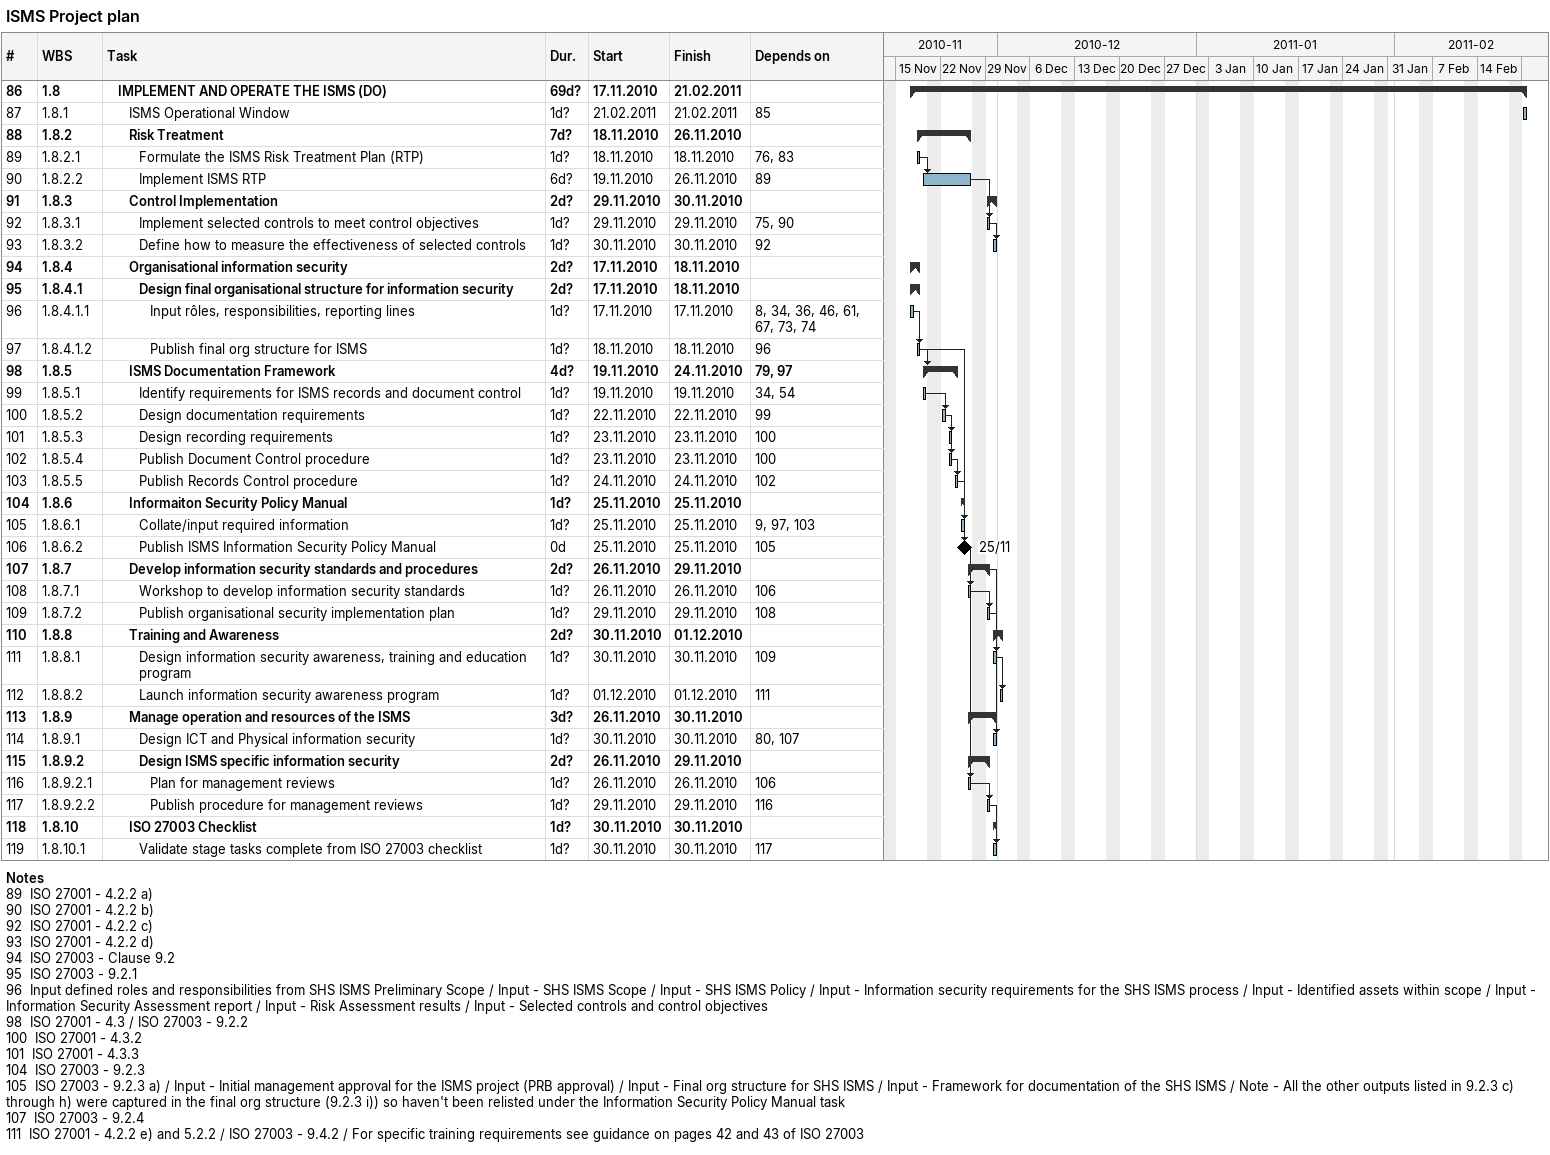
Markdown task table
ISMS Project plan

| ID | WBS | Task | Duration | Start | Finish | Predecessors |
|---|---|---|---|---|---|---|
| 86 | 1.8 | **IMPLEMENT AND OPERATE THE ISMS (DO)** | 69d? | 2010-11-17 | 2011-02-21 |  |
| 87 | 1.8.1 | ISMS Operational Window | 1d? | 2011-02-21 | 2011-02-21 | 85 |
| 88 | 1.8.2 | **Risk Treatment** | 7d? | 2010-11-18 | 2010-11-26 |  |
| 89 | 1.8.2.1 | Formulate the ISMS Risk Treatment Plan (RTP) | 1d? | 2010-11-18 | 2010-11-18 | 76, 83 |
| 90 | 1.8.2.2 | Implement ISMS RTP | 6d? | 2010-11-19 | 2010-11-26 | 89 |
| 91 | 1.8.3 | **Control Implementation** | 2d? | 2010-11-29 | 2010-11-30 |  |
| 92 | 1.8.3.1 | Implement selected controls to meet control objectives | 1d? | 2010-11-29 | 2010-11-29 | 75, 90 |
| 93 | 1.8.3.2 | Define how to measure the effectiveness of selected controls | 1d? | 2010-11-30 | 2010-11-30 | 92 |
| 94 | 1.8.4 | **Organisational information security** | 2d? | 2010-11-17 | 2010-11-18 |  |
| 95 | 1.8.4.1 | **Design final organisational structure for information security** | 2d? | 2010-11-17 | 2010-11-18 |  |
| 96 | 1.8.4.1.1 | Input rôles, responsibilities, reporting lines | 1d? | 2010-11-17 | 2010-11-17 | 8, 34, 36, 46, 61, 67, 73, 74 |
| 97 | 1.8.4.1.2 | Publish final org structure for ISMS | 1d? | 2010-11-18 | 2010-11-18 | 96 |
| 98 | 1.8.5 | **ISMS Documentation Framework** | 4d? | 2010-11-19 | 2010-11-24 | 79, 97 |
| 99 | 1.8.5.1 | Identify requirements for ISMS records and document control | 1d? | 2010-11-19 | 2010-11-19 | 34, 54 |
| 100 | 1.8.5.2 | Design documentation requirements | 1d? | 2010-11-22 | 2010-11-22 | 99 |
| 101 | 1.8.5.3 | Design recording requirements | 1d? | 2010-11-23 | 2010-11-23 | 100 |
| 102 | 1.8.5.4 | Publish Document Control procedure | 1d? | 2010-11-23 | 2010-11-23 | 100 |
| 103 | 1.8.5.5 | Publish Records Control procedure | 1d? | 2010-11-24 | 2010-11-24 | 102 |
| 104 | 1.8.6 | **Informaiton Security Policy Manual** | 1d? | 2010-11-25 | 2010-11-25 |  |
| 105 | 1.8.6.1 | Collate/input required information | 1d? | 2010-11-25 | 2010-11-25 | 9, 97, 103 |
| 106 | 1.8.6.2 | Publish ISMS Information Security Policy Manual | 0d | 2010-11-25 | 2010-11-25 | 105 |
| 107 | 1.8.7 | **Develop information security standards and procedures** | 2d? | 2010-11-26 | 2010-11-29 |  |
| 108 | 1.8.7.1 | Workshop to develop information security standards | 1d? | 2010-11-26 | 2010-11-26 | 106 |
| 109 | 1.8.7.2 | Publish organisational security implementation plan | 1d? | 2010-11-29 | 2010-11-29 | 108 |
| 110 | 1.8.8 | **Training and Awareness** | 2d? | 2010-11-30 | 2010-12-01 |  |
| 111 | 1.8.8.1 | Design information security awareness, training and education program | 1d? | 2010-11-30 | 2010-11-30 | 109 |
| 112 | 1.8.8.2 | Launch information security awareness program | 1d? | 2010-12-01 | 2010-12-01 | 111 |
| 113 | 1.8.9 | **Manage operation and resources of the ISMS** | 3d? | 2010-11-26 | 2010-11-30 |  |
| 114 | 1.8.9.1 | Design ICT and Physical information security | 1d? | 2010-11-30 | 2010-11-30 | 80, 107 |
| 115 | 1.8.9.2 | **Design ISMS specific information security** | 2d? | 2010-11-26 | 2010-11-29 |  |
| 116 | 1.8.9.2.1 | Plan for management reviews | 1d? | 2010-11-26 | 2010-11-26 | 106 |
| 117 | 1.8.9.2.2 | Publish procedure for management reviews | 1d? | 2010-11-29 | 2010-11-29 | 116 |
| 118 | 1.8.10 | **ISO 27003 Checklist** | 1d? | 2010-11-30 | 2010-11-30 |  |
| 119 | 1.8.10.1 | Validate stage tasks complete from ISO 27003 checklist | 1d? | 2010-11-30 | 2010-11-30 | 117 |

Notes
- 89: ISO 27001 - 4.2.2 a)
- 90: ISO 27001 - 4.2.2 b)
- 92: ISO 27001 - 4.2.2 c)
- 93: ISO 27001 - 4.2.2 d)
- 94: ISO 27003 - Clause 9.2
- 95: ISO 27003 - 9.2.1
- 96: Input defined roles and responsibilities from SHS ISMS Preliminary Scope / Input - SHS ISMS Scope / Input - SHS ISMS Policy / Input - Information security requirements for the SHS ISMS process / Input - Identified assets within scope / Input - Information Security Assessment report / Input - Risk Assessment results / Input - Selected controls and control objectives
- 98: ISO 27001 - 4.3 / ISO 27003 - 9.2.2
- 100: ISO 27001 - 4.3.2
- 101: ISO 27001 - 4.3.3
- 104: ISO 27003 - 9.2.3
- 105: ISO 27003 - 9.2.3 a) / Input - Initial management approval for the ISMS project (PRB approval) / Input - Final org structure for SHS ISMS / Input - Framework for documentation of the SHS ISMS / Note - All the other outputs listed in 9.2.3 c) through h) were captured in the final org structure (9.2.3 i)) so haven't been relisted under the Information Security Policy Manual task
- 107: ISO 27003 - 9.2.4
- 111: ISO 27001 - 4.2.2 e) and 5.2.2 / ISO 27003 - 9.4.2 / For specific training requirements see guidance on pages 42 and 43 of ISO 27003
